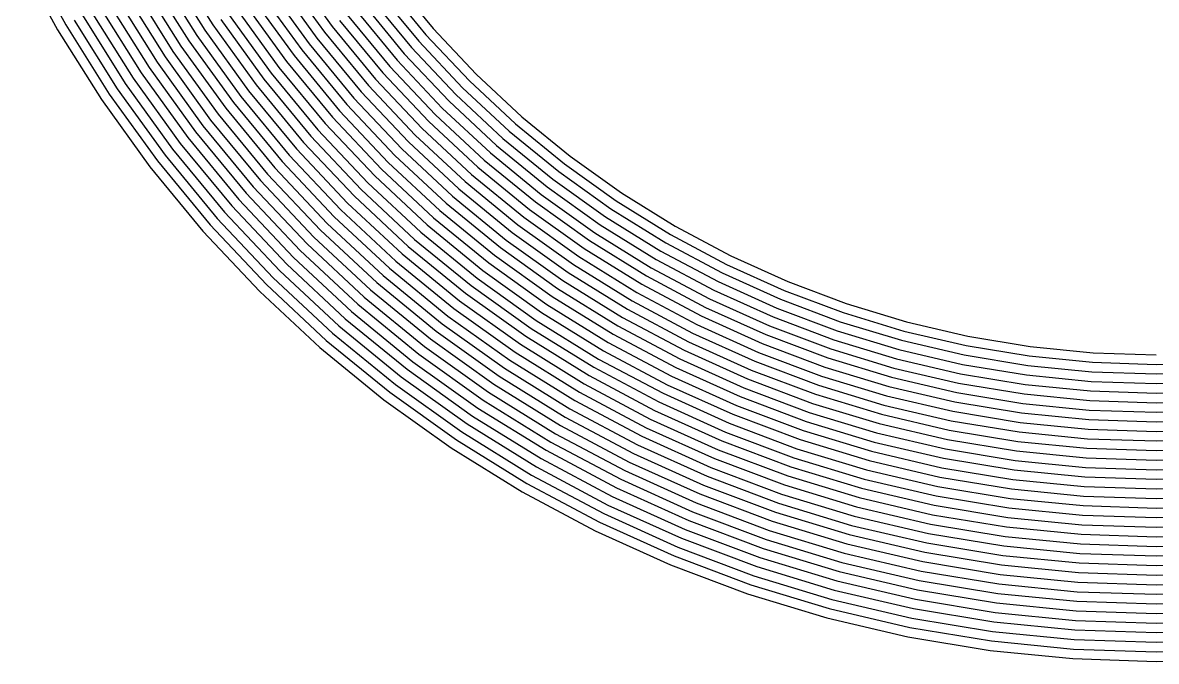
# Model space of a CAD drawing. Header units: metres. Extents: x -19 to 19, y -19.6 to 19.6.
# Drawn here: x -3.549 to -0.001, y 1.249 to 3.25 of the extents above; entities that cross this region are included whole.
import ezdxf

# ---------------------------------------------------------------- set-up
doc = ezdxf.new("R2010")
doc.units = ezdxf.units.M

msp = doc.modelspace()

# ---------------------------------------------------------------- linework, layer by layer
for p, q in [((-3.549332, 3.428143, 0.673492), (-3.44016, 3.227468, 0.676933)), ((-3.522566, 3.441717, 0.673227), (-3.414245, 3.242607, 0.676657)), ((-3.129179, 3.409129, 0.673613), (-3.004144, 3.209429, 0.676978)), ((-3.103264, 3.424267, 0.673336), (-2.979234, 3.226173, 0.676694)), ((-3.077349, 3.439406, 0.673059), (-2.954323, 3.242917, 0.676411)), ((-2.705221, 3.410353, 0.673574), (-2.580918, 3.237867, 0.676484)), ((-3.181009, 3.378852, 0.674166), (-3.053964, 3.175942, 0.677545)), ((-3.155094, 3.393991, 0.673889), (-3.029054, 3.192686, 0.677262)), ((-2.755041, 3.376866, 0.674141), (-2.62845, 3.201203, 0.67706)), ((-2.730131, 3.39361, 0.673858), (-2.604684, 3.219535, 0.676772)), ((-2.390791, 3.384523, 0.67418), (-2.264623, 3.231613, 0.676775)), ((-3.232839, 3.348575, 0.67472), (-3.103785, 3.142455, 0.678113)), ((-3.206924, 3.363714, 0.674443), (-3.078875, 3.159198, 0.677829)), ((-2.804862, 3.343379, 0.674709), (-2.675981, 3.164539, 0.677636)), ((-2.779951, 3.360122, 0.674425), (-2.652215, 3.182871, 0.677348)), ((-2.438323, 3.347859, 0.674756), (-2.309657, 3.191921, 0.677351)), ((-2.414557, 3.366191, 0.674468), (-2.28714, 3.211767, 0.677063)), ((-3.310585, 3.30316, 0.67555), (-3.178516, 3.092224, 0.678964)), ((-3.28467, 3.318299, 0.675273), (-3.153606, 3.108967, 0.67868)), ((-3.258755, 3.333437, 0.674996), (-3.128695, 3.125711, 0.678397)), ((-2.854682, 3.309891, 0.675276), (-2.723513, 3.127875, 0.678212)), ((-2.829772, 3.326635, 0.674992), (-2.699747, 3.146207, 0.677924)), ((-2.485854, 3.311195, 0.675332), (-2.354691, 3.152229, 0.677927)), ((-2.462088, 3.329527, 0.675044), (-2.332174, 3.172075, 0.677639)), ((-3.362415, 3.272883, 0.676103), (-3.228336, 3.058736, 0.679531)), ((-3.3365, 3.288022, 0.675826), (-3.203426, 3.07548, 0.679248)), ((-2.904503, 3.276404, 0.675843), (-2.771045, 3.091211, 0.678788)), ((-2.879593, 3.293148, 0.67556), (-2.747279, 3.109543, 0.6785)), ((-2.533386, 3.274531, 0.675908), (-2.399725, 3.112538, 0.678504)), ((-2.50962, 3.292863, 0.67562), (-2.377208, 3.132383, 0.678216)), ((-3.414245, 3.242607, 0.676657), (-3.278157, 3.025249, 0.680099)), ((-3.38833, 3.257745, 0.67638), (-3.253247, 3.041993, 0.679815)), ((-2.954323, 3.242917, 0.676411), (-2.818576, 3.054547, 0.679364)), ((-2.929413, 3.25966, 0.676127), (-2.794811, 3.072879, 0.679076)), ((-2.580918, 3.237867, 0.676484), (-2.44476, 3.072846, 0.67908)), ((-2.557152, 3.256199, 0.676196), (-2.422242, 3.092692, 0.678792)), ((-2.264623, 3.231613, 0.676775), (-2.129792, 3.08839, 0.679079)), ((-3.44016, 3.227468, 0.676933), (-3.303067, 3.008505, 0.680382)), ((-3.004144, 3.209429, 0.676978), (-2.866108, 3.017883, 0.67994)), ((-2.979234, 3.226173, 0.676694), (-2.842342, 3.036215, 0.679652)), ((-2.62845, 3.201203, 0.67706), (-2.489794, 3.033154, 0.679657)), ((-2.604684, 3.219535, 0.676772), (-2.467277, 3.053, 0.679369)), ((-2.28714, 3.211767, 0.677063), (-2.150968, 3.067119, 0.679364)), ((-3.078875, 3.159198, 0.677829), (-2.937406, 2.962886, 0.680804)), ((-3.053964, 3.175942, 0.677545), (-2.91364, 2.981218, 0.680516)), ((-3.029054, 3.192686, 0.677262), (-2.889874, 2.99955, 0.680228)), ((-2.675981, 3.164539, 0.677636), (-2.534828, 2.993462, 0.680233)), ((-2.652215, 3.182871, 0.677348), (-2.512311, 3.013308, 0.679945)), ((-2.332174, 3.172075, 0.677639), (-2.19332, 3.024578, 0.679934)), ((-2.309657, 3.191921, 0.677351), (-2.172144, 3.045849, 0.679649)), ((-3.128695, 3.125711, 0.678397), (-2.984938, 2.926222, 0.68138)), ((-3.103785, 3.142455, 0.678113), (-2.961172, 2.944554, 0.681092)), ((-2.723513, 3.127875, 0.678212), (-2.579862, 2.95377, 0.68081)), ((-2.699747, 3.146207, 0.677924), (-2.557345, 2.973616, 0.680521)), ((-2.377208, 3.132383, 0.678216), (-2.235672, 2.982036, 0.680503)), ((-2.354691, 3.152229, 0.677927), (-2.214496, 3.003307, 0.680218)), ((-3.178516, 3.092224, 0.678964), (-3.032469, 2.889558, 0.681956)), ((-3.153606, 3.108967, 0.67868), (-3.008703, 2.90789, 0.681668)), ((-2.771045, 3.091211, 0.678788), (-2.624896, 2.914078, 0.681386)), ((-2.747279, 3.109543, 0.6785), (-2.602379, 2.933924, 0.681098)), ((-2.422242, 3.092692, 0.678792), (-2.278024, 2.939495, 0.681072)), ((-2.399725, 3.112538, 0.678504), (-2.256848, 2.960766, 0.680788)), ((-2.129792, 3.08839, 0.679079), (-1.986567, 2.954813, 0.681085)), ((-3.228336, 3.058736, 0.679531), (-3.080001, 2.852894, 0.682532)), ((-3.203426, 3.07548, 0.679248), (-3.056235, 2.871226, 0.682244)), ((-2.818576, 3.054547, 0.679364), (-2.66993, 2.874386, 0.681962)), ((-2.794811, 3.072879, 0.679076), (-2.647413, 2.894232, 0.681674)), ((-2.467277, 3.053, 0.679369), (-2.320376, 2.896953, 0.681642)), ((-2.44476, 3.072846, 0.67908), (-2.2992, 2.918224, 0.681357)), ((-2.150968, 3.067119, 0.679364), (-2.006318, 2.932213, 0.681364)), ((-3.278157, 3.025249, 0.680099), (-3.127533, 2.81623, 0.683108)), ((-3.253247, 3.041993, 0.679815), (-3.103767, 2.834562, 0.68282)), ((-2.866108, 3.017883, 0.67994), (-2.714964, 2.834694, 0.682539)), ((-2.842342, 3.036215, 0.679652), (-2.692447, 2.85454, 0.682251)), ((-2.489794, 3.033154, 0.679657), (-2.341552, 2.875682, 0.681927)), ((-2.19332, 3.024578, 0.679934), (-2.045819, 2.887013, 0.681923)), ((-2.172144, 3.045849, 0.679649), (-2.026068, 2.909613, 0.681644)), ((-3.303067, 3.008505, 0.680382), (-3.151299, 2.797898, 0.683396)), ((-2.91364, 2.981218, 0.680516), (-2.759998, 2.795002, 0.683115)), ((-2.889874, 2.99955, 0.680228), (-2.737481, 2.814848, 0.682827)), ((-2.534828, 2.993462, 0.680233), (-2.383904, 2.833141, 0.682496)), ((-2.512311, 3.013308, 0.679945), (-2.362728, 2.854412, 0.682211)), ((-2.235672, 2.982036, 0.680503), (-2.085321, 2.841812, 0.682481)), ((-2.214496, 3.003307, 0.680218), (-2.06557, 2.864412, 0.682202)), ((-2.937406, 2.962886, 0.680804), (-2.782515, 2.775157, 0.683404)), ((-2.579862, 2.95377, 0.68081), (-2.426256, 2.790599, 0.683065)), ((-2.557345, 2.973616, 0.680521), (-2.40508, 2.81187, 0.682781)), ((-2.256848, 2.960766, 0.680788), (-2.105072, 2.819212, 0.682761)), ((-1.986567, 2.954813, 0.681085), (-1.834991, 2.830804, 0.682844)), ((-2.984938, 2.926222, 0.68138), (-2.827549, 2.735465, 0.68398)), ((-2.961172, 2.944554, 0.681092), (-2.805032, 2.755311, 0.683692)), ((-2.624896, 2.914078, 0.681386), (-2.468608, 2.748058, 0.683635)), ((-2.602379, 2.933924, 0.681098), (-2.447432, 2.769329, 0.68335)), ((-2.2992, 2.918224, 0.681357), (-2.144574, 2.774011, 0.683319)), ((-2.278024, 2.939495, 0.681072), (-2.124823, 2.796612, 0.68304)), ((-2.006318, 2.932213, 0.681364), (-1.853234, 2.806969, 0.683116)), ((-3.032469, 2.889558, 0.681956), (-2.872584, 2.695773, 0.684556)), ((-3.008703, 2.90789, 0.681668), (-2.850067, 2.715619, 0.684268)), ((-2.647413, 2.894232, 0.681674), (-2.489784, 2.726787, 0.68392)), ((-2.341552, 2.875682, 0.681927), (-2.184076, 2.728811, 0.683878)), ((-2.320376, 2.896953, 0.681642), (-2.164325, 2.751411, 0.683598)), ((-2.045819, 2.887013, 0.681923), (-1.889719, 2.7593, 0.683659)), ((-2.026068, 2.909613, 0.681644), (-1.871477, 2.783134, 0.683387)), ((-3.080001, 2.852894, 0.682532), (-2.917618, 2.656081, 0.685133)), ((-3.056235, 2.871226, 0.682244), (-2.895101, 2.675927, 0.684845)), ((-2.692447, 2.85454, 0.682251), (-2.532136, 2.684245, 0.684489)), ((-2.66993, 2.874386, 0.681962), (-2.51096, 2.705516, 0.684204)), ((-2.362728, 2.854412, 0.682211), (-2.203827, 2.706211, 0.684157)), ((-2.085321, 2.841812, 0.682481), (-1.926204, 2.711631, 0.684202)), ((-2.06557, 2.864412, 0.682202), (-1.907962, 2.735465, 0.68393)), ((-3.127533, 2.81623, 0.683108), (-2.962652, 2.616389, 0.685709)), ((-3.103767, 2.834562, 0.68282), (-2.940135, 2.636235, 0.685421)), ((-2.737481, 2.814848, 0.682827), (-2.574488, 2.641704, 0.685058)), ((-2.714964, 2.834694, 0.682539), (-2.553312, 2.662975, 0.684774)), ((-2.40508, 2.81187, 0.682781), (-2.243328, 2.66101, 0.684715)), ((-2.383904, 2.833141, 0.682496), (-2.223577, 2.68361, 0.684436)), ((-2.105072, 2.819212, 0.682761), (-1.944447, 2.687796, 0.684473)), ((-1.853234, 2.806969, 0.683116), (-1.691655, 2.691447, 0.684641)), ((-1.834991, 2.830804, 0.682844), (-1.675004, 2.71642, 0.684379)), ((-3.151299, 2.797898, 0.683396), (-2.985169, 2.596543, 0.685998)), ((-2.782515, 2.775157, 0.683404), (-2.61684, 2.599162, 0.685628)), ((-2.759998, 2.795002, 0.683115), (-2.595664, 2.620433, 0.685343)), ((-2.447432, 2.769329, 0.68335), (-2.28283, 2.61581, 0.685274)), ((-2.426256, 2.790599, 0.683065), (-2.263079, 2.63841, 0.684995)), ((-2.144574, 2.774011, 0.683319), (-1.980932, 2.640127, 0.685017)), ((-2.124823, 2.796612, 0.68304), (-1.96269, 2.663962, 0.684745)), ((-1.871477, 2.783134, 0.683387), (-1.708306, 2.666474, 0.684904)), ((-2.827549, 2.735465, 0.68398), (-2.659193, 2.556621, 0.686197)), ((-2.805032, 2.755311, 0.683692), (-2.638017, 2.577892, 0.685913)), ((-2.468608, 2.748058, 0.683635), (-2.302581, 2.59321, 0.685553)), ((-2.164325, 2.751411, 0.683598), (-1.999175, 2.616293, 0.685288)), ((-1.907962, 2.735465, 0.68393), (-1.741607, 2.616528, 0.685428)), ((-1.889719, 2.7593, 0.683659), (-1.724957, 2.641501, 0.685166)), ((-2.850067, 2.715619, 0.684268), (-2.680369, 2.53535, 0.686482)), ((-2.51096, 2.705516, 0.684204), (-2.342083, 2.548009, 0.686112)), ((-2.489784, 2.726787, 0.68392), (-2.322332, 2.570609, 0.685832)), ((-2.203827, 2.706211, 0.684157), (-2.03566, 2.568623, 0.685831)), ((-2.184076, 2.728811, 0.683878), (-2.017417, 2.592458, 0.68556)), ((-1.926204, 2.711631, 0.684202), (-1.758258, 2.591555, 0.68569)), ((-1.675004, 2.71642, 0.684379), (-1.506548, 2.611906, 0.685708)), ((-2.895101, 2.675927, 0.684845), (-2.722721, 2.492808, 0.687052)), ((-2.872584, 2.695773, 0.684556), (-2.701545, 2.514079, 0.686767)), ((-2.553312, 2.662975, 0.684774), (-2.381585, 2.502809, 0.68667)), ((-2.532136, 2.684245, 0.684489), (-2.361834, 2.525409, 0.686391)), ((-2.223577, 2.68361, 0.684436), (-2.053903, 2.544789, 0.686103)), ((-1.96269, 2.663962, 0.684745), (-1.791559, 2.54161, 0.686215)), ((-1.944447, 2.687796, 0.684473), (-1.774909, 2.566582, 0.685952)), ((-1.708306, 2.666474, 0.684904), (-1.536514, 2.55989, 0.686212)), ((-1.691655, 2.691447, 0.684641), (-1.521531, 2.585898, 0.68596)), ((-2.940135, 2.636235, 0.685421), (-2.765073, 2.450267, 0.687621)), ((-2.917618, 2.656081, 0.685133), (-2.743897, 2.471538, 0.687336)), ((-2.574488, 2.641704, 0.685058), (-2.401336, 2.480208, 0.686949)), ((-2.263079, 2.63841, 0.684995), (-2.090388, 2.49712, 0.686646)), ((-2.243328, 2.66101, 0.684715), (-2.072145, 2.520954, 0.686375)), ((-1.980932, 2.640127, 0.685017), (-1.80821, 2.516637, 0.686477)), ((-1.724957, 2.641501, 0.685166), (-1.551498, 2.533882, 0.686463)), ((-2.985169, 2.596543, 0.685998), (-2.807425, 2.407725, 0.68819)), ((-2.962652, 2.616389, 0.685709), (-2.786249, 2.428996, 0.687906)), ((-2.61684, 2.599162, 0.685628), (-2.440837, 2.435008, 0.687508)), ((-2.595664, 2.620433, 0.685343), (-2.421086, 2.457608, 0.687229)), ((-2.302581, 2.59321, 0.685553), (-2.126873, 2.449451, 0.687189)), ((-2.28283, 2.61581, 0.685274), (-2.10863, 2.473285, 0.686918)), ((-2.017417, 2.592458, 0.68556), (-1.841512, 2.466691, 0.687001)), ((-1.999175, 2.616293, 0.685288), (-1.824861, 2.491664, 0.686739)), ((-1.758258, 2.591555, 0.68569), (-1.581464, 2.481867, 0.686967)), ((-1.741607, 2.616528, 0.685428), (-1.566481, 2.507874, 0.686715)), ((-1.506548, 2.611906, 0.685708), (-1.332739, 2.519217, 0.686812)), ((-2.659193, 2.556621, 0.686197), (-2.480339, 2.389807, 0.688066)), ((-2.638017, 2.577892, 0.685913), (-2.460588, 2.412408, 0.687787)), ((-2.322332, 2.570609, 0.685832), (-2.145116, 2.425616, 0.687461)), ((-2.03566, 2.568623, 0.685831), (-1.858162, 2.441718, 0.687264)), ((-1.774909, 2.566582, 0.685952), (-1.596447, 2.455859, 0.687219)), ((-1.536514, 2.55989, 0.686212), (-1.35925, 2.465358, 0.687295)), ((-1.521531, 2.585898, 0.68596), (-1.345995, 2.492287, 0.687053)), ((-2.680369, 2.53535, 0.686482), (-2.50009, 2.367207, 0.688346)), ((-2.361834, 2.525409, 0.686391), (-2.181601, 2.377947, 0.688004)), ((-2.342083, 2.548009, 0.686112), (-2.163358, 2.401782, 0.687732)), ((-2.072145, 2.520954, 0.686375), (-1.891464, 2.391772, 0.687788)), ((-2.053903, 2.544789, 0.686103), (-1.874813, 2.416745, 0.687526)), ((-1.791559, 2.54161, 0.686215), (-1.61143, 2.429851, 0.68747)), ((-1.551498, 2.533882, 0.686463), (-1.372506, 2.438429, 0.687536)), ((-2.722721, 2.492808, 0.687052), (-2.539592, 2.322007, 0.688904)), ((-2.701545, 2.514079, 0.686767), (-2.519841, 2.344607, 0.688625)), ((-2.381585, 2.502809, 0.68667), (-2.199843, 2.354113, 0.688276)), ((-2.090388, 2.49712, 0.686646), (-1.908115, 2.366799, 0.68805)), ((-1.824861, 2.491664, 0.686739), (-1.641396, 2.377835, 0.687974)), ((-1.80821, 2.516637, 0.686477), (-1.626413, 2.403843, 0.687722)), ((-1.566481, 2.507874, 0.686715), (-1.385761, 2.411499, 0.687778)), ((-1.345995, 2.492287, 0.687053), (-1.165717, 2.410734, 0.687961)), ((-1.332739, 2.519217, 0.686812), (-1.154239, 2.438467, 0.68773)), ((-2.765073, 2.450267, 0.687621), (-2.579094, 2.276806, 0.689463)), ((-2.743897, 2.471538, 0.687336), (-2.559343, 2.299406, 0.689183)), ((-2.421086, 2.457608, 0.687229), (-2.236329, 2.306443, 0.688819)), ((-2.401336, 2.480208, 0.686949), (-2.218086, 2.330278, 0.688547)), ((-2.126873, 2.449451, 0.687189), (-1.941416, 2.316853, 0.688575)), ((-2.10863, 2.473285, 0.686918), (-1.924765, 2.341826, 0.688312)), ((-1.841512, 2.466691, 0.687001), (-1.656379, 2.351828, 0.688225)), ((-1.596447, 2.455859, 0.687219), (-1.412272, 2.357641, 0.68826)), ((-1.581464, 2.481867, 0.686967), (-1.399017, 2.38457, 0.688019)), ((-1.35925, 2.465358, 0.687295), (-1.177195, 2.383, 0.688192)), ((-2.786249, 2.428996, 0.687906), (-2.598845, 2.254206, 0.689742)), ((-2.440837, 2.435008, 0.687508), (-2.254571, 2.282609, 0.68909)), ((-2.145116, 2.425616, 0.687461), (-1.958067, 2.29188, 0.688837)), ((-1.874813, 2.416745, 0.687526), (-1.686346, 2.299812, 0.688729)), ((-1.858162, 2.441718, 0.687264), (-1.671363, 2.32582, 0.688477)), ((-1.61143, 2.429851, 0.68747), (-1.425528, 2.330711, 0.688502)), ((-1.372506, 2.438429, 0.687536), (-1.188674, 2.355267, 0.688423)), ((-1.154239, 2.438467, 0.68773), (-0.971024, 2.369517, 0.68848)), ((-2.807425, 2.407725, 0.68819), (-2.618595, 2.231606, 0.690021)), ((-2.480339, 2.389807, 0.688066), (-2.291056, 2.23494, 0.689634)), ((-2.460588, 2.412408, 0.687787), (-2.272814, 2.258774, 0.689362)), ((-2.181601, 2.377947, 0.688004), (-1.991368, 2.241934, 0.689361)), ((-2.163358, 2.401782, 0.687732), (-1.974717, 2.266907, 0.689099)), ((-1.891464, 2.391772, 0.687788), (-1.701329, 2.273804, 0.688981)), ((-1.641396, 2.377835, 0.687974), (-1.452039, 2.276853, 0.688985)), ((-1.626413, 2.403843, 0.687722), (-1.438783, 2.303782, 0.688743)), ((-1.399017, 2.38457, 0.688019), (-1.211631, 2.2998, 0.688886)), ((-1.385761, 2.411499, 0.687778), (-1.200152, 2.327533, 0.688655)), ((-1.177195, 2.383, 0.688192), (-0.990333, 2.312677, 0.688923)), ((-1.165717, 2.410734, 0.687961), (-0.980678, 2.341097, 0.688701)), ((-2.519841, 2.344607, 0.688625), (-2.327541, 2.187271, 0.690177)), ((-2.50009, 2.367207, 0.688346), (-2.309299, 2.211105, 0.689905)), ((-2.199843, 2.354113, 0.688276), (-2.008019, 2.216961, 0.689623)), ((-1.908115, 2.366799, 0.68805), (-1.716312, 2.247796, 0.689232)), ((-1.656379, 2.351828, 0.688225), (-1.465294, 2.249923, 0.689226)), ((-1.412272, 2.357641, 0.68826), (-1.223109, 2.272067, 0.689117)), ((-1.188674, 2.355267, 0.688423), (-0.999987, 2.284257, 0.689145)), ((-0.971024, 2.369517, 0.68848), (-0.783076, 2.312418, 0.689077)), ((-2.539592, 2.322007, 0.688904), (-2.345784, 2.163436, 0.690448)), ((-2.218086, 2.330278, 0.688547), (-2.02467, 2.191988, 0.689886)), ((-1.941416, 2.316853, 0.688575), (-1.746278, 2.195781, 0.689736)), ((-1.924765, 2.341826, 0.688312), (-1.731295, 2.221789, 0.689484)), ((-1.671363, 2.32582, 0.688477), (-1.478549, 2.222994, 0.689468)), ((-1.425528, 2.330711, 0.688502), (-1.234587, 2.244333, 0.689348)), ((-1.200152, 2.327533, 0.688655), (-1.009641, 2.255837, 0.689366)), ((-0.990333, 2.312677, 0.688923), (-0.798642, 2.25444, 0.689503)), ((-0.980678, 2.341097, 0.688701), (-0.790859, 2.283429, 0.68929)), ((-0.783076, 2.312418, 0.689077), (-0.590208, 2.26734, 0.689525)), ((-2.579094, 2.276806, 0.689463), (-2.382269, 2.115767, 0.690991)), ((-2.559343, 2.299406, 0.689183), (-2.364027, 2.139602, 0.69072)), ((-2.254571, 2.282609, 0.68909), (-2.057971, 2.142043, 0.69041)), ((-2.236329, 2.306443, 0.688819), (-2.04132, 2.167015, 0.690148)), ((-1.958067, 2.29188, 0.688837), (-1.761261, 2.169773, 0.689987)), ((-1.701329, 2.273804, 0.688981), (-1.50506, 2.169135, 0.689951)), ((-1.686346, 2.299812, 0.688729), (-1.491805, 2.196065, 0.689709)), ((-1.452039, 2.276853, 0.688985), (-1.257544, 2.188866, 0.689811)), ((-1.438783, 2.303782, 0.688743), (-1.246066, 2.2166, 0.689579)), ((-1.223109, 2.272067, 0.689117), (-1.028949, 2.198997, 0.689809)), ((-1.211631, 2.2998, 0.688886), (-1.019295, 2.227417, 0.689588)), ((-0.999987, 2.284257, 0.689145), (-0.806424, 2.225452, 0.689716)), ((-0.790859, 2.283429, 0.68929), (-0.596078, 2.237905, 0.689732)), ((-2.598845, 2.254206, 0.689742), (-2.400512, 2.091932, 0.691263)), ((-2.272814, 2.258774, 0.689362), (-2.074622, 2.11707, 0.690672)), ((-1.991368, 2.241934, 0.689361), (-1.791227, 2.117757, 0.690491)), ((-1.974717, 2.266907, 0.689099), (-1.776244, 2.143765, 0.690239)), ((-1.716312, 2.247796, 0.689232), (-1.518316, 2.142206, 0.690192)), ((-1.465294, 2.249923, 0.689226), (-1.269022, 2.161133, 0.690042)), ((-1.234587, 2.244333, 0.689348), (-1.038604, 2.170577, 0.690031)), ((-1.009641, 2.255837, 0.689366), (-0.814207, 2.196463, 0.689929)), ((-0.798642, 2.25444, 0.689503), (-0.601948, 2.208469, 0.689938)), ((-0.596078, 2.237905, 0.689732), (-0.398952, 2.205272, 0.690038)), ((-0.590208, 2.26734, 0.689525), (-0.395022, 2.235029, 0.689837)), ((-2.618595, 2.231606, 0.690021), (-2.418754, 2.068098, 0.691535)), ((-2.309299, 2.211105, 0.689905), (-2.107923, 2.067124, 0.691197)), ((-2.291056, 2.23494, 0.689634), (-2.091273, 2.092097, 0.690934)), ((-2.008019, 2.216961, 0.689623), (-1.806211, 2.09175, 0.690743)), ((-1.731295, 2.221789, 0.689484), (-1.531571, 2.115277, 0.690433)), ((-1.478549, 2.222994, 0.689468), (-1.280501, 2.1334, 0.690273)), ((-1.246066, 2.2166, 0.689579), (-1.048258, 2.142157, 0.690253)), ((-1.019295, 2.227417, 0.689588), (-0.82199, 2.167474, 0.690142)), ((-0.806424, 2.225452, 0.689716), (-0.607818, 2.179033, 0.690144)), ((-0.601948, 2.208469, 0.689938), (-0.402881, 2.175515, 0.690239)), ((-0.398952, 2.205272, 0.690038), (-0.200532, 2.185657, 0.690215)), ((-0.395022, 2.235029, 0.689837), (-0.198559, 2.215608, 0.690018)), ((-0.198559, 2.215608, 0.690018), (-0.000593, 2.209068, 0.690074)), ((-2.327541, 2.187271, 0.690177), (-2.124574, 2.042151, 0.691459)), ((-2.04132, 2.167015, 0.690148), (-1.836177, 2.039734, 0.691246)), ((-2.02467, 2.191988, 0.689886), (-1.821194, 2.065742, 0.690994)), ((-1.761261, 2.169773, 0.689987), (-1.558082, 2.061418, 0.690916)), ((-1.746278, 2.195781, 0.689736), (-1.544827, 2.088347, 0.690675)), ((-1.50506, 2.169135, 0.689951), (-1.303458, 2.077933, 0.690736)), ((-1.491805, 2.196065, 0.689709), (-1.291979, 2.105666, 0.690504)), ((-1.257544, 2.188866, 0.689811), (-1.057912, 2.113737, 0.690474)), ((-1.038604, 2.170577, 0.690031), (-0.837555, 2.109497, 0.690569)), ((-1.028949, 2.198997, 0.689809), (-0.829773, 2.138485, 0.690355)), ((-0.82199, 2.167474, 0.690142), (-0.619558, 2.120161, 0.690556)), ((-0.814207, 2.196463, 0.689929), (-0.613688, 2.149597, 0.69035)), ((-0.607818, 2.179033, 0.690144), (-0.406811, 2.145758, 0.690439)), ((-0.402881, 2.175515, 0.690239), (-0.202506, 2.155707, 0.690413)), ((-0.200532, 2.185657, 0.690215), (-0.0006, 2.179053, 0.69027)), ((-0.0006, 2.179053, 0.69027), (0.200109, 2.185593, 0.690195)), ((-2.364027, 2.139602, 0.69072), (-2.157875, 1.992205, 0.691983)), ((-2.345784, 2.163436, 0.690448), (-2.141225, 2.017178, 0.691721)), ((-2.057971, 2.142043, 0.69041), (-1.85116, 2.013726, 0.691498)), ((-1.776244, 2.143765, 0.690239), (-1.571338, 2.034489, 0.691158)), ((-1.518316, 2.142206, 0.690192), (-1.314936, 2.050199, 0.690967)), ((-1.280501, 2.1334, 0.690273), (-1.07722, 2.056897, 0.690918)), ((-1.269022, 2.161133, 0.690042), (-1.067566, 2.085317, 0.690696)), ((-1.048258, 2.142157, 0.690253), (-0.845338, 2.080508, 0.690782)), ((-0.829773, 2.138485, 0.690355), (-0.625428, 2.090726, 0.690762)), ((-0.613688, 2.149597, 0.69035), (-0.410741, 2.116001, 0.69064)), ((-0.406811, 2.145758, 0.690439), (-0.204479, 2.125756, 0.69061)), ((-0.202506, 2.155707, 0.690413), (-0.000607, 2.149037, 0.690466)), ((-0.000607, 2.149037, 0.690466), (0.202035, 2.15564, 0.690392)), ((-2.382269, 2.115767, 0.690991), (-2.174526, 1.967232, 0.692246)), ((-2.074622, 2.11707, 0.690672), (-1.866143, 1.987718, 0.691749)), ((-1.791227, 2.117757, 0.690491), (-1.584593, 2.00756, 0.691399)), ((-1.531571, 2.115277, 0.690433), (-1.326414, 2.022466, 0.691198)), ((-1.291979, 2.105666, 0.690504), (-1.086875, 2.028477, 0.691139)), ((-1.057912, 2.113737, 0.690474), (-0.853121, 2.051519, 0.690995)), ((-0.837555, 2.109497, 0.690569), (-0.631298, 2.06129, 0.690968)), ((-0.619558, 2.120161, 0.690556), (-0.414671, 2.086244, 0.690841)), ((-0.410741, 2.116001, 0.69064), (-0.206452, 2.095806, 0.690808)), ((-0.206452, 2.095806, 0.690808), (-0.00062, 2.089006, 0.690859)), ((-0.204479, 2.125756, 0.69061), (-0.000613, 2.119022, 0.690662)), ((-0.00062, 2.089006, 0.690859), (0.205888, 2.095735, 0.690787)), ((-0.000613, 2.119022, 0.690662), (0.203961, 2.125688, 0.69059)), ((-2.418754, 2.068098, 0.691535), (-2.207828, 1.917286, 0.69277)), ((-2.400512, 2.091932, 0.691263), (-2.191177, 1.942259, 0.692508)), ((-2.107923, 2.067124, 0.691197), (-1.896109, 1.935703, 0.692253)), ((-2.091273, 2.092097, 0.690934), (-1.881126, 1.961711, 0.692001)), ((-1.821194, 2.065742, 0.690994), (-1.611104, 1.953701, 0.691882)), ((-1.806211, 2.09175, 0.690743), (-1.597849, 1.98063, 0.691641)), ((-1.558082, 2.061418, 0.690916), (-1.349371, 1.966999, 0.69166)), ((-1.544827, 2.088347, 0.690675), (-1.337893, 1.994733, 0.691429)), ((-1.303458, 2.077933, 0.690736), (-1.096529, 2.000057, 0.691361)), ((-1.067566, 2.085317, 0.690696), (-0.860904, 2.022531, 0.691208)), ((-0.845338, 2.080508, 0.690782), (-0.637169, 2.031854, 0.691175)), ((-0.631298, 2.06129, 0.690968), (-0.42253, 2.02673, 0.691243)), ((-0.625428, 2.090726, 0.690762), (-0.4186, 2.056487, 0.691042)), ((-0.414671, 2.086244, 0.690841), (-0.208425, 2.065855, 0.691005)), ((-0.208425, 2.065855, 0.691005), (-0.000627, 2.058991, 0.691055)), ((-0.000627, 2.058991, 0.691055), (0.207814, 2.065783, 0.690984)), ((-2.124574, 2.042151, 0.691459), (-1.911092, 1.909695, 0.692505)), ((-1.836177, 2.039734, 0.691246), (-1.62436, 1.926772, 0.692124)), ((-1.571338, 2.034489, 0.691158), (-1.360849, 1.939266, 0.691892)), ((-1.314936, 2.050199, 0.690967), (-1.106183, 1.971637, 0.691583)), ((-1.086875, 2.028477, 0.691139), (-0.876469, 1.964553, 0.691634)), ((-1.07722, 2.056897, 0.690918), (-0.868686, 1.993542, 0.691421)), ((-0.853121, 2.051519, 0.690995), (-0.643039, 2.002418, 0.691381)), ((-0.637169, 2.031854, 0.691175), (-0.42646, 1.996973, 0.691444)), ((-0.42253, 2.02673, 0.691243), (-0.212371, 2.005954, 0.6914)), ((-0.4186, 2.056487, 0.691042), (-0.210398, 2.035905, 0.691203)), ((-0.210398, 2.035905, 0.691203), (-0.000634, 2.028975, 0.691251)), ((-0.000634, 2.028975, 0.691251), (0.20974, 2.03583, 0.691182)), ((-2.157875, 1.992205, 0.691983), (-1.941059, 1.857679, 0.693008)), ((-2.141225, 2.017178, 0.691721), (-1.926076, 1.883687, 0.692756)), ((-1.866143, 1.987718, 0.691749), (-1.650871, 1.872913, 0.692607)), ((-1.85116, 2.013726, 0.691498), (-1.637615, 1.899842, 0.692365)), ((-1.584593, 2.00756, 0.691399), (-1.372328, 1.911532, 0.692123)), ((-1.337893, 1.994733, 0.691429), (-1.125492, 1.914797, 0.692026)), ((-1.326414, 2.022466, 0.691198), (-1.115837, 1.943217, 0.691804)), ((-1.096529, 2.000057, 0.691361), (-0.884252, 1.935565, 0.691847)), ((-0.868686, 1.993542, 0.691421), (-0.654779, 1.943547, 0.691793)), ((-0.860904, 2.022531, 0.691208), (-0.648909, 1.972982, 0.691587)), ((-0.643039, 2.002418, 0.691381), (-0.43039, 1.967216, 0.691644)), ((-0.42646, 1.996973, 0.691444), (-0.214344, 1.976004, 0.691598)), ((-0.212371, 2.005954, 0.6914), (-0.00064, 1.99896, 0.691447)), ((-0.00064, 1.99896, 0.691447), (0.211666, 2.005878, 0.691379)), ((-2.174526, 1.967232, 0.692246), (-1.956042, 1.831672, 0.69326)), ((-1.881126, 1.961711, 0.692001), (-1.664126, 1.845984, 0.692848)), ((-1.611104, 1.953701, 0.691882), (-1.395285, 1.856066, 0.692585)), ((-1.597849, 1.98063, 0.691641), (-1.383806, 1.883799, 0.692354)), ((-1.349371, 1.966999, 0.69166), (-1.135146, 1.886377, 0.692247)), ((-1.106183, 1.971637, 0.691583), (-0.892035, 1.906576, 0.69206)), ((-0.876469, 1.964553, 0.691634), (-0.660649, 1.914111, 0.691999)), ((-0.648909, 1.972982, 0.691587), (-0.43432, 1.937458, 0.691845)), ((-0.43039, 1.967216, 0.691644), (-0.216317, 1.946053, 0.691795)), ((-0.214344, 1.976004, 0.691598), (-0.000647, 1.968944, 0.691644)), ((-0.000647, 1.968944, 0.691644), (0.213593, 1.975925, 0.691576)), ((-2.207828, 1.917286, 0.69277), (-1.986008, 1.779656, 0.693763)), ((-2.191177, 1.942259, 0.692508), (-1.971025, 1.805664, 0.693511)), ((-1.896109, 1.935703, 0.692253), (-1.677382, 1.819054, 0.693089)), ((-1.62436, 1.926772, 0.692124), (-1.406763, 1.828332, 0.692817)), ((-1.360849, 1.939266, 0.691892), (-1.1448, 1.857957, 0.692469)), ((-1.115837, 1.943217, 0.691804), (-0.899817, 1.877587, 0.692273)), ((-0.884252, 1.935565, 0.691847), (-0.666519, 1.884675, 0.692205)), ((-0.654779, 1.943547, 0.691793), (-0.438249, 1.907701, 0.692046)), ((-0.43432, 1.937458, 0.691845), (-0.21829, 1.916103, 0.691993)), ((-0.216317, 1.946053, 0.691795), (-0.000654, 1.938929, 0.69184)), ((-0.000654, 1.938929, 0.69184), (0.215519, 1.945973, 0.691774)), ((-1.926076, 1.883687, 0.692756), (-1.703893, 1.765196, 0.693572)), ((-1.911092, 1.909695, 0.692505), (-1.690637, 1.792125, 0.693331)), ((-1.637615, 1.899842, 0.692365), (-1.418241, 1.800599, 0.693048)), ((-1.383806, 1.883799, 0.692354), (-1.164108, 1.801117, 0.692912)), ((-1.372328, 1.911532, 0.692123), (-1.154454, 1.829537, 0.692691)), ((-1.135146, 1.886377, 0.692247), (-0.915383, 1.81961, 0.6927)), ((-1.125492, 1.914797, 0.692026), (-0.9076, 1.848598, 0.692486)), ((-0.892035, 1.906576, 0.69206), (-0.672389, 1.855239, 0.692411)), ((-0.666519, 1.884675, 0.692205), (-0.446109, 1.848187, 0.692448)), ((-0.660649, 1.914111, 0.691999), (-0.442179, 1.877944, 0.692247)), ((-0.438249, 1.907701, 0.692046), (-0.220263, 1.886152, 0.692191)), ((-0.220263, 1.886152, 0.692191), (-0.000667, 1.878898, 0.692232)), ((-0.21829, 1.916103, 0.691993), (-0.00066, 1.908913, 0.692036)), ((-0.000667, 1.878898, 0.692232), (0.219372, 1.886068, 0.692168)), ((-0.00066, 1.908913, 0.692036), (0.217445, 1.91602, 0.691971)), ((-1.941059, 1.857679, 0.693008), (-1.717148, 1.738266, 0.693814)), ((-1.664126, 1.845984, 0.692848), (-1.441198, 1.745132, 0.69351)), ((-1.650871, 1.872913, 0.692607), (-1.42972, 1.772865, 0.693279)), ((-1.395285, 1.856066, 0.692585), (-1.173763, 1.772697, 0.693134)), ((-1.1448, 1.857957, 0.692469), (-0.923166, 1.790621, 0.692913)), ((-0.9076, 1.848598, 0.692486), (-0.68413, 1.796368, 0.692824)), ((-0.899817, 1.877587, 0.692273), (-0.67826, 1.825803, 0.692618)), ((-0.672389, 1.855239, 0.692411), (-0.450039, 1.81843, 0.692649)), ((-0.446109, 1.848187, 0.692448), (-0.224209, 1.826251, 0.692586)), ((-0.442179, 1.877944, 0.692247), (-0.222236, 1.856202, 0.692388)), ((-0.222236, 1.856202, 0.692388), (-0.000674, 1.848882, 0.692429)), ((-0.000674, 1.848882, 0.692429), (0.221298, 1.856115, 0.692366)), ((-1.956042, 1.831672, 0.69326), (-1.730403, 1.711337, 0.694055)), ((-1.677382, 1.819054, 0.693089), (-1.452677, 1.717399, 0.693741)), ((-1.406763, 1.828332, 0.692817), (-1.183417, 1.744277, 0.693356)), ((-1.154454, 1.829537, 0.692691), (-0.930948, 1.761632, 0.693126)), ((-0.915383, 1.81961, 0.6927), (-0.69, 1.766932, 0.69303)), ((-0.67826, 1.825803, 0.692618), (-0.453969, 1.788673, 0.692849)), ((-0.450039, 1.81843, 0.692649), (-0.226182, 1.796301, 0.692783)), ((-0.224209, 1.826251, 0.692586), (-0.000681, 1.818867, 0.692625)), ((-0.000681, 1.818867, 0.692625), (0.223224, 1.826163, 0.692563)), ((-1.986008, 1.779656, 0.693763), (-1.756914, 1.657478, 0.694538)), ((-1.971025, 1.805664, 0.693511), (-1.743659, 1.684408, 0.694297)), ((-1.690637, 1.792125, 0.693331), (-1.464155, 1.689665, 0.693973)), ((-1.418241, 1.800599, 0.693048), (-1.193071, 1.715856, 0.693577)), ((-1.164108, 1.801117, 0.692912), (-0.938731, 1.732644, 0.693339)), ((-0.923166, 1.790621, 0.692913), (-0.69587, 1.737496, 0.693236)), ((-0.68413, 1.796368, 0.692824), (-0.457898, 1.758916, 0.69305)), ((-0.453969, 1.788673, 0.692849), (-0.228155, 1.76635, 0.692981)), ((-0.226182, 1.796301, 0.692783), (-0.000687, 1.788851, 0.692821)), ((-0.000687, 1.788851, 0.692821), (0.22515, 1.79621, 0.69276)), ((-1.703893, 1.765196, 0.693572), (-1.475633, 1.661932, 0.694204)), ((-1.441198, 1.745132, 0.69351), (-1.212379, 1.659016, 0.69402)), ((-1.42972, 1.772865, 0.693279), (-1.202725, 1.687436, 0.693799)), ((-1.183417, 1.744277, 0.693356), (-0.954297, 1.674666, 0.693765)), ((-1.173763, 1.772697, 0.693134), (-0.946514, 1.703655, 0.693552)), ((-0.930948, 1.761632, 0.693126), (-0.70174, 1.70806, 0.693442)), ((-0.69, 1.766932, 0.69303), (-0.461828, 1.729159, 0.693251)), ((-0.457898, 1.758916, 0.69305), (-0.230128, 1.736399, 0.693178)), ((-0.228155, 1.76635, 0.692981), (-0.000694, 1.758836, 0.693018)), ((-0.000694, 1.758836, 0.693018), (0.227077, 1.766258, 0.692958)), ((-1.730403, 1.711337, 0.694055), (-1.49859, 1.606465, 0.694666)), ((-1.717148, 1.738266, 0.693814), (-1.487112, 1.634198, 0.694435)), ((-1.452677, 1.717399, 0.693741), (-1.222034, 1.630596, 0.694242)), ((-1.193071, 1.715856, 0.693577), (-0.962079, 1.645677, 0.693978)), ((-0.946514, 1.703655, 0.693552), (-0.71348, 1.649189, 0.693854)), ((-0.938731, 1.732644, 0.693339), (-0.70761, 1.678624, 0.693648)), ((-0.70174, 1.70806, 0.693442), (-0.469688, 1.669645, 0.693653)), ((-0.69587, 1.737496, 0.693236), (-0.465758, 1.699402, 0.693452)), ((-0.461828, 1.729159, 0.693251), (-0.232101, 1.706449, 0.693376)), ((-0.232101, 1.706449, 0.693376), (-0.000708, 1.698805, 0.69341)), ((-0.230128, 1.736399, 0.693178), (-0.000701, 1.72882, 0.693214)), ((-0.000708, 1.698805, 0.69341), (0.230929, 1.706353, 0.693352)), ((-0.000701, 1.72882, 0.693214), (0.229003, 1.736305, 0.693155)), ((-1.743659, 1.684408, 0.694297), (-1.510068, 1.578732, 0.694898)), ((-1.464155, 1.689665, 0.693973), (-1.231688, 1.602176, 0.694464)), ((-1.202725, 1.687436, 0.693799), (-0.969862, 1.616689, 0.694191)), ((-0.954297, 1.674666, 0.693765), (-0.71935, 1.619753, 0.694061)), ((-0.70761, 1.678624, 0.693648), (-0.473617, 1.639888, 0.693854)), ((-0.469688, 1.669645, 0.693653), (-0.236047, 1.646548, 0.693771)), ((-0.465758, 1.699402, 0.693452), (-0.234074, 1.676498, 0.693573)), ((-0.234074, 1.676498, 0.693573), (-0.000714, 1.668789, 0.693606)), ((-0.000714, 1.668789, 0.693606), (0.232856, 1.6764, 0.69355)), ((-1.756914, 1.657478, 0.694538), (-1.521547, 1.550998, 0.695129)), ((-1.487112, 1.634198, 0.694435), (-1.250996, 1.545336, 0.694907)), ((-1.475633, 1.661932, 0.694204), (-1.241342, 1.573756, 0.694685)), ((-1.212379, 1.659016, 0.69402), (-0.977645, 1.5877, 0.694404)), ((-0.962079, 1.645677, 0.693978), (-0.725221, 1.590317, 0.694267)), ((-0.71348, 1.649189, 0.693854), (-0.477547, 1.610131, 0.694054)), ((-0.473617, 1.639888, 0.693854), (-0.23802, 1.616597, 0.693968)), ((-0.236047, 1.646548, 0.693771), (-0.000721, 1.638774, 0.693803)), ((-0.000721, 1.638774, 0.693803), (0.234782, 1.646448, 0.693747)), ((-1.49859, 1.606465, 0.694666), (-1.26065, 1.516916, 0.695129)), ((-1.231688, 1.602176, 0.694464), (-0.99321, 1.529723, 0.694831)), ((-1.222034, 1.630596, 0.694242), (-0.985428, 1.558711, 0.694617)), ((-0.969862, 1.616689, 0.694191), (-0.731091, 1.560881, 0.694473)), ((-0.71935, 1.619753, 0.694061), (-0.481477, 1.580374, 0.694255)), ((-0.477547, 1.610131, 0.694054), (-0.239994, 1.586647, 0.694166)), ((-0.23802, 1.616597, 0.693968), (-0.000728, 1.608758, 0.693999)), ((-0.000728, 1.608758, 0.693999), (0.236708, 1.616495, 0.693944)), ((-1.510068, 1.578732, 0.694898), (-1.270305, 1.488496, 0.69535)), ((-1.241342, 1.573756, 0.694685), (-1.000993, 1.500734, 0.695044)), ((-0.977645, 1.5877, 0.694404), (-0.736961, 1.531445, 0.694679)), ((-0.725221, 1.590317, 0.694267), (-0.485407, 1.550617, 0.694456)), ((-0.481477, 1.580374, 0.694255), (-0.241967, 1.556696, 0.694363)), ((-0.239994, 1.586647, 0.694166), (-0.000734, 1.578743, 0.694195)), ((-0.000734, 1.578743, 0.694195), (0.238634, 1.586543, 0.694142)), ((-1.521547, 1.550998, 0.695129), (-1.279959, 1.460076, 0.695572)), ((-1.250996, 1.545336, 0.694907), (-1.008776, 1.471745, 0.695257)), ((-0.99321, 1.529723, 0.694831), (-0.748701, 1.472574, 0.695091)), ((-0.985428, 1.558711, 0.694617), (-0.742831, 1.50201, 0.694885)), ((-0.736961, 1.531445, 0.694679), (-0.493266, 1.491102, 0.694858)), ((-0.731091, 1.560881, 0.694473), (-0.489337, 1.52086, 0.694657)), ((-0.485407, 1.550617, 0.694456), (-0.24394, 1.526746, 0.694561)), ((-0.24394, 1.526746, 0.694561), (-0.000748, 1.518712, 0.694588)), ((-0.241967, 1.556696, 0.694363), (-0.000741, 1.548727, 0.694391)), ((-0.000748, 1.518712, 0.694588), (0.242487, 1.526638, 0.694536)), ((-0.000741, 1.548727, 0.694391), (0.240561, 1.55659, 0.694339)), ((-1.26065, 1.516916, 0.695129), (-1.016559, 1.442757, 0.69547)), ((-1.000993, 1.500734, 0.695044), (-0.754571, 1.443138, 0.695297)), ((-0.742831, 1.50201, 0.694885), (-0.497196, 1.461345, 0.695058)), ((-0.493266, 1.491102, 0.694858), (-0.247886, 1.466845, 0.694956)), ((-0.489337, 1.52086, 0.694657), (-0.245913, 1.496795, 0.694759)), ((-0.245913, 1.496795, 0.694759), (-0.000755, 1.488696, 0.694784)), ((-0.000755, 1.488696, 0.694784), (0.244413, 1.496685, 0.694734)), ((-1.279959, 1.460076, 0.695572), (-1.032124, 1.384779, 0.695896)), ((-1.270305, 1.488496, 0.69535), (-1.024341, 1.413768, 0.695683)), ((-1.008776, 1.471745, 0.695257), (-0.760441, 1.413702, 0.695503)), ((-0.748701, 1.472574, 0.695091), (-0.501126, 1.431588, 0.695259)), ((-0.497196, 1.461345, 0.695058), (-0.249859, 1.436894, 0.695154)), ((-0.247886, 1.466845, 0.694956), (-0.000761, 1.458681, 0.69498)), ((-0.000761, 1.458681, 0.69498), (0.24634, 1.466733, 0.694931)), ((-1.016559, 1.442757, 0.69547), (-0.766311, 1.384266, 0.69571)), ((-0.754571, 1.443138, 0.695297), (-0.505056, 1.401831, 0.69546)), ((-0.501126, 1.431588, 0.695259), (-0.251832, 1.406944, 0.695351)), ((-0.249859, 1.436894, 0.695154), (-0.000768, 1.428665, 0.695176)), ((-0.000768, 1.428665, 0.695176), (0.248266, 1.43678, 0.695129)), ((-1.032124, 1.384779, 0.695896), (-0.778052, 1.325395, 0.696122)), ((-1.024341, 1.413768, 0.695683), (-0.772182, 1.354831, 0.695916)), ((-0.766311, 1.384266, 0.69571), (-0.512915, 1.342317, 0.695862)), ((-0.760441, 1.413702, 0.695503), (-0.508985, 1.372074, 0.695661)), ((-0.505056, 1.401831, 0.69546), (-0.253805, 1.376993, 0.695549)), ((-0.251832, 1.406944, 0.695351), (-0.000775, 1.39865, 0.695373)), ((-0.000775, 1.39865, 0.695373), (0.250192, 1.406828, 0.695326)), ((-0.772182, 1.354831, 0.695916), (-0.516845, 1.31256, 0.696063)), ((-0.508985, 1.372074, 0.695661), (-0.255778, 1.347043, 0.695746)), ((-0.253805, 1.376993, 0.695549), (-0.000782, 1.368634, 0.695569)), ((-0.000782, 1.368634, 0.695569), (0.252119, 1.376875, 0.695523)), ((-0.778052, 1.325395, 0.696122), (-0.520775, 1.282803, 0.696263)), ((-0.512915, 1.342317, 0.695862), (-0.257751, 1.317092, 0.695944)), ((-0.257751, 1.317092, 0.695944), (-0.000795, 1.308603, 0.695961)), ((-0.255778, 1.347043, 0.695746), (-0.000788, 1.338619, 0.695765)), ((-0.000795, 1.308603, 0.695961), (0.255971, 1.31697, 0.695918)), ((-0.000788, 1.338619, 0.695765), (0.254045, 1.346923, 0.695721)), ((-0.520775, 1.282803, 0.696263), (-0.261697, 1.257191, 0.696339)), ((-0.516845, 1.31256, 0.696063), (-0.259724, 1.287141, 0.696141)), ((-0.259724, 1.287141, 0.696141), (-0.000802, 1.278588, 0.696158)), ((-0.000802, 1.278588, 0.696158), (0.257897, 1.287018, 0.696115)), ((-0.261697, 1.257191, 0.696339), (-0.000808, 1.248572, 0.696354)), ((-0.000808, 1.248572, 0.696354), (0.259824, 1.257065, 0.696313))]:
    msp.add_line(p, q)

doc.saveas('drawing.dxf')
